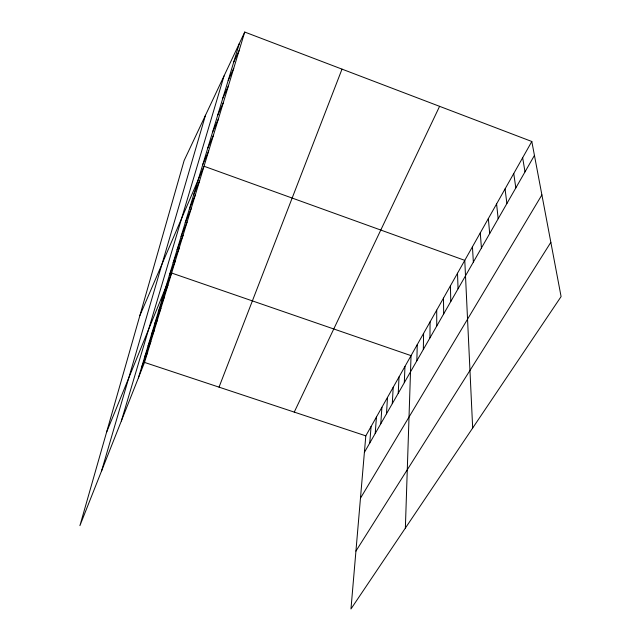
<?xml version="1.0" encoding="UTF-8"?>
<svg xmlns="http://www.w3.org/2000/svg" width="641" height="641" viewBox="0 0 641 641"><rect width="100%" height="100%" fill="white"/><g stroke="black" fill="none" stroke-linecap="round" stroke-linejoin="round"><path stroke-width="0.96" d="M429.959 337.871L430.079 321.894M423.332 349.449L423.589 333.384M416.85 360.771L417.251 344.634M405.36 528.096L411.041 355.635L171.636 273.034L106.574 432.242M404.311 382.677L404.968 366.412M398.237 393.278L399.023 376.956M392.3 403.654L393.197 387.276M386.483 413.806L387.493 397.396M380.786 423.749L381.908 407.299M375.209 433.492L376.435 417.011M369.745 443.035L371.067 426.521M531.814 141.493L365.811 435.848L350.972 608.95L561.091 296.591L531.814 141.493L244.734 32.05L184.111 160.587L79.909 525.66L144.521 362.421L244.734 32.05M101.599 470.863L205.497 115.244M121.341 420.993L224.03 75.95M138.384 377.926L239.357 43.452M219.03 387.148L342.014 69.132M141.533 367.501L147.67 352.053M144.754 356.853L150.883 341.469M148.031 345.972L154.161 330.66M151.388 334.858L157.51 319.627M154.818 323.505L160.923 308.353M161.909 300.02L167.99 285.061M158.319 311.895L164.416 296.831M169.32 275.47L175.37 260.727M173.15 262.762L179.184 248.147M177.076 249.758L183.086 235.279M181.099 236.441L187.084 222.115M185.217 222.812L191.17 208.637M189.432 208.846L195.353 194.84M193.75 194.535L199.639 180.714M139.874 315.588L204.03 166.243L464.773 260.366L472.673 428.028M202.852 164.368L208.67 150.956M207.66 148.464L213.421 135.283M212.588 132.126L218.301 119.194M217.652 115.356L223.308 102.688M222.852 98.121L228.452 85.734M228.204 80.405L233.733 68.323M233.701 62.185L239.157 50.439M294.251 412.107L439.59 106.334M364.392 452.386L534.442 155.402M360.466 498.217L541.893 194.896M355.931 551.092L550.843 242.314M144.521 362.421L365.811 435.848M522.655 157.726L525.003 171.876M513.745 173.535L515.821 187.917M505.06 188.935L506.879 203.534M496.591 203.95L498.169 218.741M488.338 218.581L489.692 233.556M480.285 232.859L481.423 247.995M472.433 246.777L473.362 262.073M457.514 273.242L458.059 288.803M450.415 285.822L450.783 301.502M443.484 298.121L443.684 313.906M436.705 310.14L436.745 326.021"/></g></svg>
